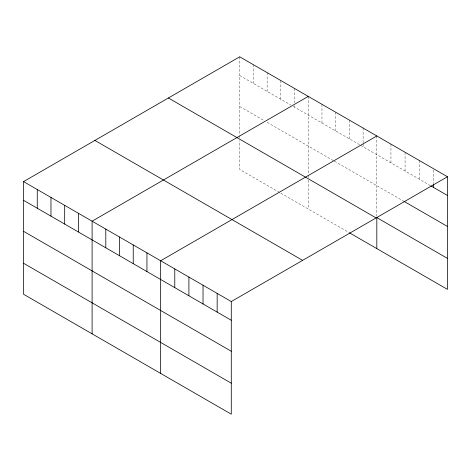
<?xml version="1.0" encoding="UTF-8"?>
<svg xmlns="http://www.w3.org/2000/svg" width="471" height="471" viewBox="0 0 471 471"><rect width="100%" height="100%" fill="white"/><g stroke="black" fill="none" stroke-linecap="round" stroke-linejoin="round"><path stroke-width="0.35" stroke-dasharray="2.35 1.77" d="M239.715 75.519L290.819 105.027M293.309 106.464L359.991 144.962M360.615 145.321L430.253 185.527M239.715 106.517L264.019 120.552M267.139 122.348L333.821 160.846M334.445 161.206L403.229 200.923M279.603 192.48L239.715 169.454L239.715 140.57M280.846 193.198L348.775 232.421M433.326 170.031L433.326 183.702M419.196 160.434L419.196 179.145M405.072 152.28L405.072 170.991M390.948 144.12L390.948 162.831M376.818 135.966L376.818 216.16M363.112 128.053L363.112 143.166M363.112 143.885L363.112 146.764M349.4 120.134L349.4 138.845M335.688 112.222L335.688 130.932M321.976 104.303L321.976 123.013M308.269 96.39L308.269 174.405M308.269 175.13L308.269 178.032M308.269 180.146L308.269 209.03M294.558 88.471L294.558 102.866M294.558 105.745L294.558 107.182M280.846 80.559L280.846 99.269M267.139 72.64L267.139 91.35M253.427 64.727L253.427 83.438M239.715 56.808L239.715 134.824M239.715 135.554L239.715 137.732"/><path stroke-width="0.71" d="M23.55 181.612L231.285 301.546L231.285 414.192L23.55 294.257L23.55 181.612L239.715 56.808L447.45 176.743L447.45 289.388L349.4 232.78M308.269 96.39L92.104 221.193L92.104 333.833M376.818 135.966L160.652 260.769L160.652 373.415M231.285 301.546L447.45 176.743M430.865 185.88L447.45 195.453M403.841 201.276L447.45 226.451M447.45 258.391L376.818 217.614L376.818 248.611M168.382 97.997L376.117 217.932M94.883 140.429L302.618 260.363M23.55 200.322L231.285 320.256M23.55 231.32L231.285 351.254M23.55 263.26L231.285 383.194M433.326 184.42L433.326 187.299M217.16 293.392L217.16 312.102M203.03 285.238L203.03 303.948M188.906 277.078L188.906 295.788M174.782 268.923L174.782 287.634M146.946 252.856L146.946 271.561M133.234 244.938L133.234 263.648M119.522 237.025L119.522 255.735M105.81 229.106L105.81 247.817M78.392 213.275L78.392 231.985M64.68 205.362L64.68 224.072M50.968 197.443L50.968 216.154M37.262 189.53L37.262 208.241"/></g></svg>
